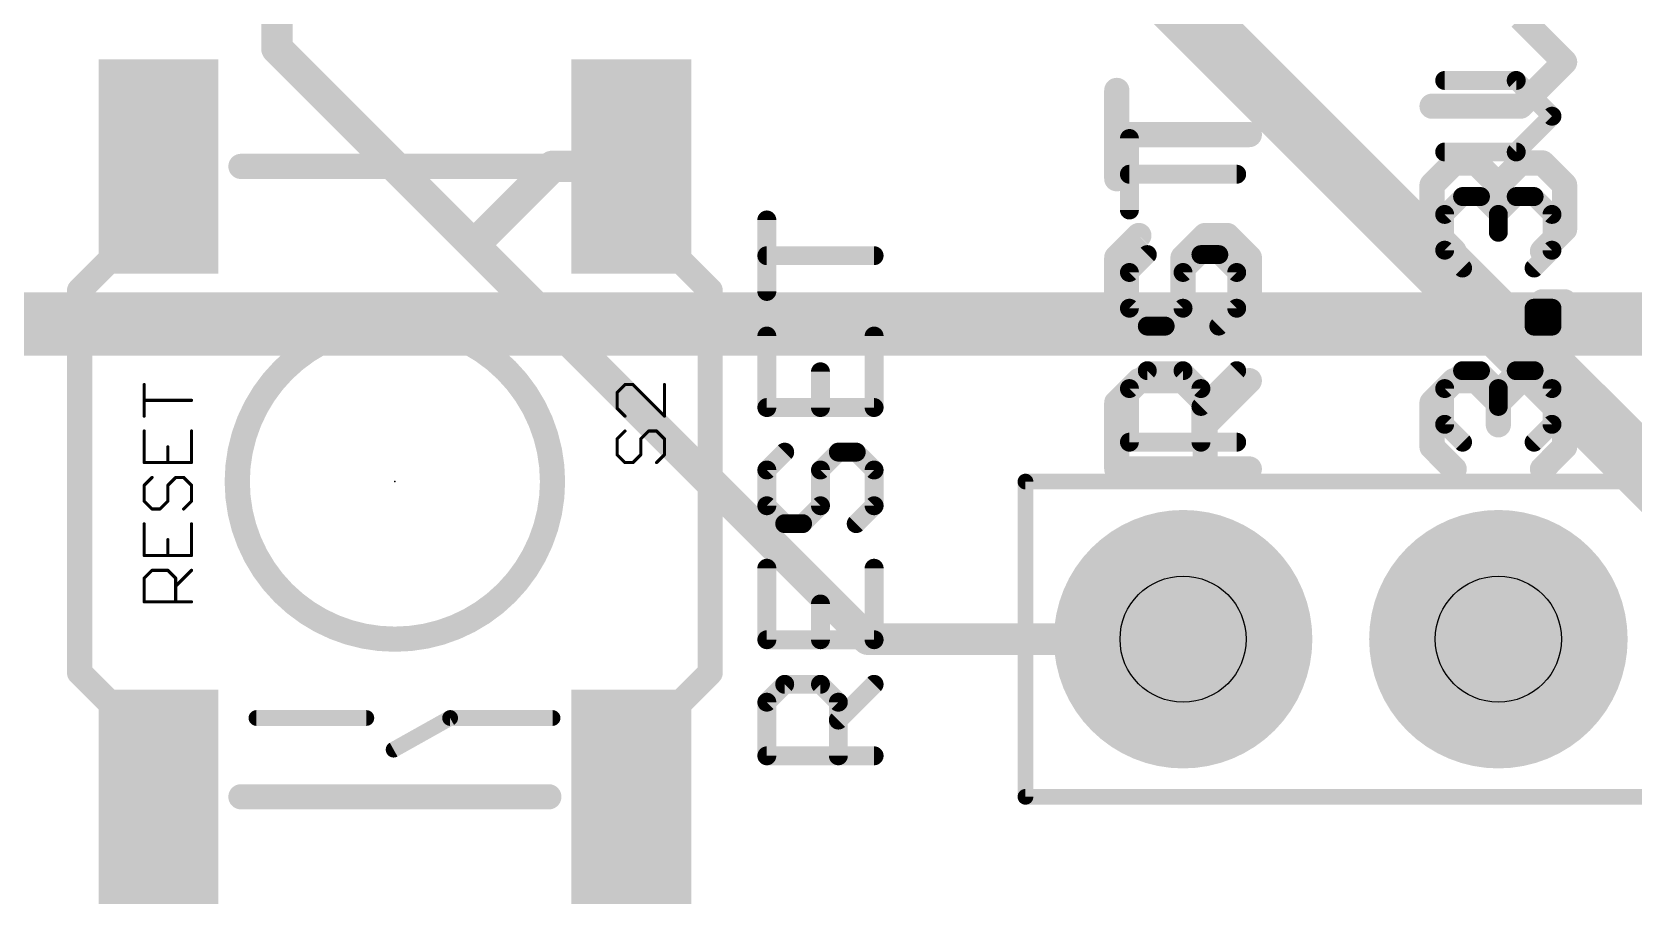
# Model space of a CAD drawing. Extents: x -27 to 80, y -11 to 53.
# Drawn here: x 14.86 to 27.76, y 0.41 to 7.43 of the extents above; entities that cross this region are included whole.
import ezdxf

# ---------------------------------------------------------------- set-up
doc = ezdxf.new("R2010")
doc.units = 0
for name, color, linetype in [('1', 12, 'CONTINUOUS'), ('16', 132, 'CONTINUOUS'), ('17', 110, 'CONTINUOUS'), ('21', 53, 'CONTINUOUS'), ('23', 53, 'CONTINUOUS'), ('25', 253, 'CONTINUOUS'), ('27', 253, 'CONTINUOUS'), ('29', 253, 'CONTINUOUS'), ('30', 253, 'CONTINUOUS'), ('31', 253, 'CONTINUOUS'), ('44', 253, 'CONTINUOUS'), ('51', 53, 'CONTINUOUS')]:
    doc.layers.add(name, color=color, linetype=linetype)

# ---------------------------------------------------------------- blocks, each defined once
blk = doc.blocks.new('RECT')
blk.add_solid([(-0.5, -0.5), (0.5, -0.5), (-0.5, 0.5), (0.5, 0.5)])
blk = doc.blocks.new('ROUNDP')
at = {"const_width": 0.5}
blk.add_lwpolyline([(0, -0.25, 1), (0, 0.25, 1), (0, -0.25)], format="xyb", dxfattribs=at)

msp = doc.modelspace()

# ---------------------------------------------------------------- linework, layer by layer
at = {"layer": '1'}
for points, const_width in [([(22.225, 9.525), (29.21, 2.54)], 0.508), ([(16.83, 7.3), (16.83, 7.89)], 0.254), ([(16.83, 7.3), (18.415, 5.715)], 0.254), ([(18.415, 5.715), (19.05, 6.35)], 0.254), ([(19.05, 6.35), (19.685, 6.35)], 0.254), ([(18.415, 5.715), (21.59, 2.54)], 0.254), ([(21.59, 2.54), (24.13, 2.54)], 0.254)]:
    msp.add_lwpolyline(points, dxfattribs=dict(at, const_width=const_width))
at = {"layer": '1', "const_width": 0.127}
for points in [[(16.8749, 7.3449, 1), (16.7851, 7.2551)], [(16.7665, 7.3, 1), (16.8935, 7.3)], [(19.05, 6.4135, 1), (19.05, 6.2865)], [(19.0949, 6.3051, 1), (19.0051, 6.3949)], [(19.685, 6.2865, 1), (19.685, 6.4135)], [(18.4599, 5.7599, 1), (18.3701, 5.6701)], [(18.3701, 5.7599, 1), (18.4599, 5.6701)], [(18.3701, 5.6701, 1), (18.4599, 5.7599)], [(21.59, 2.6035, 1), (21.59, 2.4765)], [(21.5451, 2.4951, 1), (21.6349, 2.5849)], [(24.13, 2.4765, 1), (24.13, 2.6035)]]:
    msp.add_lwpolyline(points, format="xyb", dxfattribs=at)
at = {"layer": '16', "const_width": 0.508}
msp.add_lwpolyline([(13.97, 5.08), (34.29, 5.08)], dxfattribs=at)
at = {"layer": '21'}
for points, const_width in [([(27.2034, 7.191), (26.8475, 7.5469)], 0.2032), ([(26.8475, 6.8351), (27.2034, 7.191)], 0.2032), ([(23.5957, 6.2504), (23.5957, 6.9622)], 0.2032), ([(26.1357, 6.8351), (26.8475, 6.8351)], 0.2032), ([(24.6634, 6.6063), (23.5957, 6.6063)], 0.2032), ([(26.1357, 6.1996), (26.3136, 6.3775)], 0.2032), ([(26.3136, 6.3775), (26.4916, 6.3775)], 0.2032), ([(26.4916, 6.3775), (26.6695, 6.1996)], 0.2032), ([(26.6695, 6.1996), (26.8475, 6.3775)], 0.2032), ([(26.8475, 6.3775), (27.0255, 6.3775)], 0.2032), ([(27.0255, 6.3775), (27.2034, 6.1996)], 0.2032), ([(16.54, 6.35), (19.05, 6.35)], 0.2032), ([(26.1357, 5.8436), (26.1357, 6.1996)], 0.2032), ([(26.6695, 6.1996), (26.6695, 6.0216)], 0.2032), ([(27.2034, 6.1996), (27.2034, 5.8436)], 0.2032), ([(20.7765, 5.3423), (20.7765, 5.9185)], 0.1524), ([(26.3136, 5.6657), (26.1357, 5.8436)], 0.2032), ([(27.2034, 5.8436), (27.0255, 5.6657)], 0.2032), ([(23.7736, 5.7928), (23.5957, 5.6149)], 0.2032), ([(24.1295, 5.6149), (24.3075, 5.7928)], 0.2032), ([(24.3075, 5.7928), (24.4855, 5.7928)], 0.2032), ([(24.4855, 5.7928), (24.6634, 5.6149)], 0.2032), ([(21.6408, 5.6304), (20.7765, 5.6304)], 0.1524), ([(23.5957, 5.6149), (23.5957, 5.2589)], 0.2032), ([(24.1295, 5.2589), (24.1295, 5.6149)], 0.2032), ([(24.6634, 5.6149), (24.6634, 5.2589)], 0.2032), ([(15.24, 2.27), (15.24, 5.35)], 0.2032), ([(20.32, 5.35), (20.32, 2.27)], 0.2032), ([(23.5957, 5.2589), (23.7736, 5.081)], 0.2032), ([(23.9516, 5.081), (24.1295, 5.2589)], 0.2032), ([(24.6634, 5.2589), (24.4855, 5.081)], 0.2032), ([(27.0255, 5.081), (27.0255, 5.2589)], 0.2032), ([(27.0255, 5.2589), (27.2034, 5.2589)], 0.2032), ([(27.2034, 5.2589), (27.2034, 5.081)], 0.2032), ([(23.7736, 5.081), (23.9516, 5.081)], 0.2032), ([(27.2034, 5.081), (27.0255, 5.081)], 0.2032), ([(20.7765, 4.983), (20.7765, 4.4068)], 0.1524), ([(21.6408, 4.4068), (21.6408, 4.983)], 0.1524), ([(21.2086, 4.4068), (21.2086, 4.6949)], 0.1524), ([(23.5957, 4.4455), (23.7736, 4.6234)], 0.2032), ([(23.7736, 4.6234), (24.1295, 4.6234)], 0.2032), ([(24.1295, 4.6234), (24.3075, 4.4455)], 0.2032), ([(24.3075, 4.2675), (24.6634, 4.6234)], 0.2032), ([(26.1357, 4.4455), (26.3136, 4.6234)], 0.2032), ([(26.3136, 4.6234), (26.4916, 4.6234)], 0.2032), ([(26.4916, 4.6234), (26.6695, 4.4455)], 0.2032), ([(26.6695, 4.4455), (26.8475, 4.6234)], 0.2032), ([(26.8475, 4.6234), (27.0255, 4.6234)], 0.2032), ([(27.0255, 4.6234), (27.2034, 4.4455)], 0.2032), ([(23.5957, 3.9116), (23.5957, 4.4455)], 0.2032), ([(24.3075, 4.4455), (24.3075, 3.9116)], 0.2032), ([(26.1357, 4.0896), (26.1357, 4.4455)], 0.2032), ([(26.6695, 4.4455), (26.6695, 4.2675)], 0.2032), ([(27.2034, 4.4455), (27.2034, 4.0896)], 0.2032), ([(20.7765, 4.4068), (21.6408, 4.4068)], 0.1524), ([(26.3136, 3.9116), (26.1357, 4.0896)], 0.2032), ([(27.2034, 4.0896), (27.0255, 3.9116)], 0.2032), ([(20.9205, 4.0475), (20.7765, 3.9034)], 0.1524), ([(21.2086, 3.9034), (21.3527, 4.0475)], 0.1524), ([(21.3527, 4.0475), (21.4967, 4.0475)], 0.1524), ([(21.4967, 4.0475), (21.6408, 3.9034)], 0.1524), ([(24.6634, 3.9116), (23.5957, 3.9116)], 0.2032), ([(20.7765, 3.9034), (20.7765, 3.6153)], 0.1524), ([(21.2086, 3.6153), (21.2086, 3.9034)], 0.1524), ([(21.6408, 3.9034), (21.6408, 3.6153)], 0.1524), ([(20.7765, 3.6153), (20.9205, 3.4712)], 0.1524), ([(21.0646, 3.4712), (21.2086, 3.6153)], 0.1524), ([(21.6408, 3.6153), (21.4967, 3.4712)], 0.1524), ([(20.9205, 3.4712), (21.0646, 3.4712)], 0.1524), ([(20.7765, 3.1119), (20.7765, 2.5357)], 0.1524), ([(21.6408, 2.5357), (21.6408, 3.1119)], 0.1524), ([(21.2086, 2.5357), (21.2086, 2.8238)], 0.1524), ([(20.7765, 2.5357), (21.6408, 2.5357)], 0.1524), ([(20.7765, 2.0324), (20.9205, 2.1764)], 0.1524), ([(20.9205, 2.1764), (21.2086, 2.1764)], 0.1524), ([(21.2086, 2.1764), (21.3527, 2.0324)], 0.1524), ([(21.3527, 1.8883), (21.6408, 2.1764)], 0.1524), ([(20.7765, 1.6002), (20.7765, 2.0324)], 0.1524), ([(21.3527, 2.0324), (21.3527, 1.6002)], 0.1524), ([(21.6408, 1.6002), (20.7765, 1.6002)], 0.1524), ([(19.02, 1.27), (16.54, 1.27)], 0.2032)]:
    msp.add_lwpolyline(points, dxfattribs=dict(at, const_width=const_width))
for points, const_width in [([(27.2393, 7.1551, 1), (27.1675, 7.2269)], 0.1016), ([(27.1675, 7.1551, 1), (27.2393, 7.2269)], 0.1016), ([(23.6465, 6.9622, 1), (23.5449, 6.9622)], 0.1016), ([(26.1357, 6.8859, 1), (26.1357, 6.7843)], 0.1016), ([(26.8116, 6.871, 1), (26.8834, 6.7992)], 0.1016), ([(26.8475, 6.7843, 1), (26.8475, 6.8859)], 0.1016), ([(23.5957, 6.6571, 1), (23.5957, 6.5555)], 0.1016), ([(24.6634, 6.5555, 1), (24.6634, 6.6571)], 0.1016), ([(26.3136, 6.4283, 1), (26.3136, 6.3267)], 0.1016), ([(26.3496, 6.3416, 1), (26.2777, 6.4134)], 0.1016), ([(26.5275, 6.4134, 1), (26.4557, 6.3416)], 0.1016), ([(26.4916, 6.3267, 1), (26.4916, 6.4283)], 0.1016), ([(26.8475, 6.4283, 1), (26.8475, 6.3267)], 0.1016), ([(26.8834, 6.3416, 1), (26.8116, 6.4134)], 0.1016), ([(27.0614, 6.4134, 1), (26.9895, 6.3416)], 0.1016), ([(27.0255, 6.3267, 1), (27.0255, 6.4283)], 0.1016), ([(16.54, 6.4008, 1), (16.54, 6.2992)], 0.1016), ([(19.05, 6.2992, 1), (19.05, 6.4008)], 0.1016), ([(23.5449, 6.2504, 1), (23.6465, 6.2504)], 0.1016), ([(26.1865, 6.1996, 1), (26.0849, 6.1996)], 0.1016), ([(26.0998, 6.2355, 1), (26.1716, 6.1636)], 0.1016), ([(26.7203, 6.1996, 1), (26.6187, 6.1996)], 0.1016), ([(26.6336, 6.2355, 1), (26.7055, 6.1636)], 0.1016), ([(26.6336, 6.1636, 1), (26.7055, 6.2355)], 0.1016), ([(27.2542, 6.1996, 1), (27.1526, 6.1996)], 0.1016), ([(27.1675, 6.1636, 1), (27.2393, 6.2355)], 0.1016), ([(26.6187, 6.0216, 1), (26.7203, 6.0216)], 0.1016), ([(20.8146, 5.9185, 1), (20.7384, 5.9185)], 0.0762), ([(26.1716, 5.8796, 1), (26.0998, 5.8077)], 0.1016), ([(27.2393, 5.8077, 1), (27.1675, 5.8796)], 0.1016), ([(23.8096, 5.7569, 1), (23.7377, 5.8287)], 0.1016), ([(24.3075, 5.8436, 1), (24.3075, 5.742)], 0.1016), ([(24.3434, 5.7569, 1), (24.2716, 5.8287)], 0.1016), ([(24.5214, 5.8287, 1), (24.4495, 5.7569)], 0.1016), ([(24.4855, 5.742, 1), (24.4855, 5.8436)], 0.1016), ([(26.0849, 5.8436, 1), (26.1865, 5.8436)], 0.1016), ([(27.1526, 5.8436, 1), (27.2542, 5.8436)], 0.1016), ([(20.7765, 5.6685, 1), (20.7765, 5.5923)], 0.0762), ([(21.6408, 5.5923, 1), (21.6408, 5.6685)], 0.0762), ([(23.6465, 5.6149, 1), (23.5449, 5.6149)], 0.1016), ([(23.5598, 5.6508, 1), (23.6316, 5.5789)], 0.1016), ([(24.1803, 5.6149, 1), (24.0787, 5.6149)], 0.1016), ([(24.0936, 5.6508, 1), (24.1655, 5.5789)], 0.1016), ([(24.7142, 5.6149, 1), (24.6126, 5.6149)], 0.1016), ([(24.6275, 5.5789, 1), (24.6993, 5.6508)], 0.1016), ([(26.2777, 5.6298, 1), (26.3496, 5.7016)], 0.1016), ([(26.9895, 5.7016, 1), (27.0614, 5.6298)], 0.1016), ([(15.2908, 5.35, 1), (15.1892, 5.35)], 0.1016), ([(20.3708, 5.35, 1), (20.2692, 5.35)], 0.1016), ([(20.7384, 5.3423, 1), (20.8146, 5.3423)], 0.0762), ([(23.6316, 5.2949, 1), (23.5598, 5.223)], 0.1016), ([(23.5449, 5.2589, 1), (23.6465, 5.2589)], 0.1016), ([(24.0787, 5.2589, 1), (24.1803, 5.2589)], 0.1016), ([(24.1655, 5.223, 1), (24.0936, 5.2949)], 0.1016), ([(24.6126, 5.2589, 1), (24.7142, 5.2589)], 0.1016), ([(24.6993, 5.223, 1), (24.6275, 5.2949)], 0.1016), ([(27.0763, 5.2589, 1), (26.9747, 5.2589)], 0.1016), ([(27.0255, 5.3097, 1), (27.0255, 5.2081)], 0.1016), ([(27.2542, 5.2589, 1), (27.1526, 5.2589)], 0.1016), ([(27.2034, 5.2081, 1), (27.2034, 5.3097)], 0.1016), ([(17.78, 2.54, 1), (17.78, 5.08, 1), (17.78, 2.54)], 0.2032), ([(23.7736, 5.1318, 1), (23.7736, 5.0302)], 0.1016), ([(23.7377, 5.0451, 1), (23.8096, 5.1169)], 0.1016), ([(23.9157, 5.1169, 1), (23.9875, 5.0451)], 0.1016), ([(23.9516, 5.0302, 1), (23.9516, 5.1318)], 0.1016), ([(24.4495, 5.1169, 1), (24.5214, 5.0451)], 0.1016), ([(27.0255, 5.1318, 1), (27.0255, 5.0302)], 0.1016), ([(27.2034, 5.0302, 1), (27.2034, 5.1318)], 0.1016), ([(20.8146, 4.983, 1), (20.7384, 4.983)], 0.0762), ([(21.6789, 4.983, 1), (21.6027, 4.983)], 0.0762), ([(26.9747, 5.081, 1), (27.0763, 5.081)], 0.1016), ([(27.1526, 5.081, 1), (27.2542, 5.081)], 0.1016), ([(21.2467, 4.6949, 1), (21.1705, 4.6949)], 0.0762), ([(23.7736, 4.6742, 1), (23.7736, 4.5726)], 0.1016), ([(23.8096, 4.5875, 1), (23.7377, 4.6593)], 0.1016), ([(24.1655, 4.6593, 1), (24.0936, 4.5875)], 0.1016), ([(24.1295, 4.5726, 1), (24.1295, 4.6742)], 0.1016), ([(24.6993, 4.5875, 1), (24.6275, 4.6593)], 0.1016), ([(26.3136, 4.6742, 1), (26.3136, 4.5726)], 0.1016), ([(26.3496, 4.5875, 1), (26.2777, 4.6593)], 0.1016), ([(26.5275, 4.6593, 1), (26.4557, 4.5875)], 0.1016), ([(26.4916, 4.5726, 1), (26.4916, 4.6742)], 0.1016), ([(26.8475, 4.6742, 1), (26.8475, 4.5726)], 0.1016), ([(26.8834, 4.5875, 1), (26.8116, 4.6593)], 0.1016), ([(27.0614, 4.6593, 1), (26.9895, 4.5875)], 0.1016), ([(27.0255, 4.5726, 1), (27.0255, 4.6742)], 0.1016), ([(23.6465, 4.4455, 1), (23.5449, 4.4455)], 0.1016), ([(23.5598, 4.4814, 1), (23.6316, 4.4095)], 0.1016), ([(24.3583, 4.4455, 1), (24.2567, 4.4455)], 0.1016), ([(24.2716, 4.4095, 1), (24.3434, 4.4814)], 0.1016), ([(26.1865, 4.4455, 1), (26.0849, 4.4455)], 0.1016), ([(26.0998, 4.4814, 1), (26.1716, 4.4095)], 0.1016), ([(26.7203, 4.4455, 1), (26.6187, 4.4455)], 0.1016), ([(26.6336, 4.4814, 1), (26.7055, 4.4095)], 0.1016), ([(26.6336, 4.4095, 1), (26.7055, 4.4814)], 0.1016), ([(27.2542, 4.4455, 1), (27.1526, 4.4455)], 0.1016), ([(27.1675, 4.4095, 1), (27.2393, 4.4814)], 0.1016), ([(20.7765, 4.4449, 1), (20.7765, 4.3687)], 0.0762), ([(20.7384, 4.4068, 1), (20.8146, 4.4068)], 0.0762), ([(21.1705, 4.4068, 1), (21.2467, 4.4068)], 0.0762), ([(21.6027, 4.4068, 1), (21.6789, 4.4068)], 0.0762), ([(21.6408, 4.3687, 1), (21.6408, 4.4449)], 0.0762), ([(24.2716, 4.3034, 1), (24.3434, 4.2316)], 0.1016), ([(26.6187, 4.2675, 1), (26.7203, 4.2675)], 0.1016), ([(26.1716, 4.1255, 1), (26.0998, 4.0536)], 0.1016), ([(26.0849, 4.0896, 1), (26.1865, 4.0896)], 0.1016), ([(27.1526, 4.0896, 1), (27.2542, 4.0896)], 0.1016), ([(27.2393, 4.0536, 1), (27.1675, 4.1255)], 0.1016), ([(20.9475, 4.0205, 1), (20.8936, 4.0744)], 0.0762), ([(21.3527, 4.0856, 1), (21.3527, 4.0094)], 0.0762), ([(21.3796, 4.0205, 1), (21.3257, 4.0744)], 0.0762), ([(21.5237, 4.0744, 1), (21.4698, 4.0205)], 0.0762), ([(21.4967, 4.0094, 1), (21.4967, 4.0856)], 0.0762), ([(23.5957, 3.9624, 1), (23.5957, 3.8608)], 0.1016), ([(24.6634, 3.8608, 1), (24.6634, 3.9624)], 0.1016), ([(20.8146, 3.9034, 1), (20.7384, 3.9034)], 0.0762), ([(20.7495, 3.9303, 1), (20.8034, 3.8765)], 0.0762), ([(21.2467, 3.9034, 1), (21.1705, 3.9034)], 0.0762), ([(21.1817, 3.9303, 1), (21.2356, 3.8765)], 0.0762), ([(21.6789, 3.9034, 1), (21.6027, 3.9034)], 0.0762), ([(21.6139, 3.8765, 1), (21.6677, 3.9303)], 0.0762), ([(23.5449, 3.9116, 1), (23.6465, 3.9116)], 0.1016), ([(24.2567, 3.9116, 1), (24.3583, 3.9116)], 0.1016), ([(26.2777, 3.8757, 1), (26.3496, 3.9475)], 0.1016), ([(26.9895, 3.9475, 1), (27.0614, 3.8757)], 0.1016), ([(20.8034, 3.6422, 1), (20.7495, 3.5884)], 0.0762), ([(20.7384, 3.6153, 1), (20.8146, 3.6153)], 0.0762), ([(21.1705, 3.6153, 1), (21.2467, 3.6153)], 0.0762), ([(21.2356, 3.5884, 1), (21.1817, 3.6422)], 0.0762), ([(21.6027, 3.6153, 1), (21.6789, 3.6153)], 0.0762), ([(21.6677, 3.5884, 1), (21.6139, 3.6422)], 0.0762), ([(20.9205, 3.5093, 1), (20.9205, 3.4331)], 0.0762), ([(20.8936, 3.4443, 1), (20.9475, 3.4982)], 0.0762), ([(21.0376, 3.4982, 1), (21.0915, 3.4443)], 0.0762), ([(21.0646, 3.4331, 1), (21.0646, 3.5093)], 0.0762), ([(21.4698, 3.4982, 1), (21.5237, 3.4443)], 0.0762), ([(20.8146, 3.1119, 1), (20.7384, 3.1119)], 0.0762), ([(21.6789, 3.1119, 1), (21.6027, 3.1119)], 0.0762), ([(21.2467, 2.8238, 1), (21.1705, 2.8238)], 0.0762), ([(20.7765, 2.5738, 1), (20.7765, 2.4976)], 0.0762), ([(21.6408, 2.4976, 1), (21.6408, 2.5738)], 0.0762), ([(20.7384, 2.5357, 1), (20.8146, 2.5357)], 0.0762), ([(21.1705, 2.5357, 1), (21.2467, 2.5357)], 0.0762), ([(21.6027, 2.5357, 1), (21.6789, 2.5357)], 0.0762), ([(15.1892, 2.27, 1), (15.2908, 2.27)], 0.1016), ([(20.2692, 2.27, 1), (20.3708, 2.27)], 0.1016), ([(20.9205, 2.2145, 1), (20.9205, 2.1383)], 0.0762), ([(20.9475, 2.1495, 1), (20.8936, 2.2034)], 0.0762), ([(21.2356, 2.2034, 1), (21.1817, 2.1495)], 0.0762), ([(21.2086, 2.1383, 1), (21.2086, 2.2145)], 0.0762), ([(21.6677, 2.1495, 1), (21.6139, 2.2034)], 0.0762), ([(20.7495, 2.0593, 1), (20.8034, 2.0054)], 0.0762), ([(20.8146, 2.0324, 1), (20.7384, 2.0324)], 0.0762), ([(21.3908, 2.0324, 1), (21.3146, 2.0324)], 0.0762), ([(21.3257, 2.0054, 1), (21.3796, 2.0593)], 0.0762), ([(21.3257, 1.9153, 1), (21.3796, 1.8614)], 0.0762), ([(20.7765, 1.6383, 1), (20.7765, 1.5621)], 0.0762), ([(20.7384, 1.6002, 1), (20.8146, 1.6002)], 0.0762), ([(21.3146, 1.6002, 1), (21.3908, 1.6002)], 0.0762), ([(21.6408, 1.5621, 1), (21.6408, 1.6383)], 0.0762), ([(16.54, 1.3208, 1), (16.54, 1.2192)], 0.1016), ([(19.02, 1.2192, 1), (19.02, 1.3208)], 0.1016)]:
    msp.add_lwpolyline(points, format="xyb", dxfattribs=dict(at, const_width=const_width))
at = {"layer": '23'}
msp.add_point((17.78, 3.81), dxfattribs=at)
at = {"layer": '25', "const_width": 0.0127}
for points in [[(19.5767, 4.5282, 1), (19.564, 4.5282)], [(19.5659, 4.5326, 1), (19.5749, 4.5237)], [(19.6339, 4.5981, 1), (19.6339, 4.5854)], [(19.6384, 4.5872, 1), (19.6294, 4.5962)], [(19.702, 4.5962, 1), (19.693, 4.5872)], [(19.6975, 4.5854, 1), (19.6975, 4.5981)], [(19.9581, 4.5917, 1), (19.9454, 4.5917)], [(19.564, 4.401, 1), (19.5767, 4.401)], [(19.5749, 4.4055, 1), (19.5659, 4.3966)], [(19.6294, 4.333, 1), (19.6384, 4.342)], [(19.9454, 4.3375, 1), (19.9581, 4.3375)], [(19.9472, 4.333, 1), (19.9562, 4.342)], [(19.5767, 4.1539, 1), (19.564, 4.1539)], [(19.5659, 4.1584, 1), (19.5749, 4.1495)], [(19.6384, 4.213, 1), (19.6294, 4.222)], [(19.7674, 4.1539, 1), (19.7547, 4.1539)], [(19.7565, 4.1584, 1), (19.7655, 4.1495)], [(19.8246, 4.2239, 1), (19.8246, 4.2111)], [(19.8291, 4.213, 1), (19.8201, 4.222)], [(19.8926, 4.222, 1), (19.8837, 4.213)], [(19.8881, 4.2111, 1), (19.8881, 4.2239)], [(19.9581, 4.1539, 1), (19.9454, 4.1539)], [(19.9472, 4.1495, 1), (19.9562, 4.1584)], [(19.564, 4.0268, 1), (19.5767, 4.0268)], [(19.5749, 4.0313, 1), (19.5659, 4.0223)], [(19.7547, 4.0268, 1), (19.7674, 4.0268)], [(19.7655, 4.0223, 1), (19.7565, 4.0313)], [(19.9454, 4.0268, 1), (19.9581, 4.0268)], [(19.9562, 4.0223, 1), (19.9472, 4.0313)], [(19.6339, 3.9696, 1), (19.6339, 3.9569)], [(19.6294, 3.9588, 1), (19.6384, 3.9678)], [(19.693, 3.9678, 1), (19.702, 3.9588)], [(19.6975, 3.9569, 1), (19.6975, 3.9696)], [(19.8837, 3.9678, 1), (19.8926, 3.9588)]]:
    msp.add_lwpolyline(points, format="xyb", dxfattribs=at)
at = {"layer": '25', "const_width": 0.0254}
for points in [[(19.6339, 4.5917), (19.5704, 4.5282)], [(19.5704, 4.5282), (19.5704, 4.401)], [(19.6975, 4.5917), (19.6339, 4.5917)], [(19.9517, 4.3375), (19.6975, 4.5917)], [(19.9517, 4.5917), (19.9517, 4.3375)], [(19.5704, 4.401), (19.6339, 4.3375)], [(19.6339, 4.2175), (19.5704, 4.1539)], [(19.5704, 4.1539), (19.5704, 4.0268)], [(19.761, 4.1539), (19.8246, 4.2175)], [(19.761, 4.0268), (19.761, 4.1539)], [(19.8246, 4.2175), (19.8881, 4.2175)], [(19.8881, 4.2175), (19.9517, 4.1539)], [(19.9517, 4.1539), (19.9517, 4.0268)], [(19.5704, 4.0268), (19.6339, 3.9633)], [(19.6975, 3.9633), (19.761, 4.0268)], [(19.9517, 4.0268), (19.8881, 3.9633)], [(19.6339, 3.9633), (19.6975, 3.9633)]]:
    msp.add_lwpolyline(points, dxfattribs=at)
at = {"layer": '27', "const_width": 0.0127}
for points in [[(15.7667, 4.5917, 1), (15.754, 4.5917)], [(15.7604, 4.4709, 1), (15.7604, 4.4582)], [(16.1417, 4.4582, 1), (16.1417, 4.4709)], [(15.754, 4.3375, 1), (15.7667, 4.3375)], [(15.7667, 4.2175, 1), (15.754, 4.2175)], [(16.1481, 4.2175, 1), (16.1353, 4.2175)], [(15.9574, 4.0904, 1), (15.9447, 4.0904)], [(15.754, 3.9633, 1), (15.7667, 3.9633)], [(15.7604, 3.9696, 1), (15.7604, 3.9569)], [(15.9447, 3.9633, 1), (15.9574, 3.9633)], [(16.1353, 3.9633, 1), (16.1481, 3.9633)], [(16.1417, 3.9569, 1), (16.1417, 3.9696)], [(15.7667, 3.7797, 1), (15.754, 3.7797)], [(15.7559, 3.7842, 1), (15.7649, 3.7752)], [(15.8284, 3.8388, 1), (15.8194, 3.8478)], [(15.9574, 3.7797, 1), (15.9447, 3.7797)], [(15.9465, 3.7842, 1), (15.9555, 3.7752)], [(16.0146, 3.8496, 1), (16.0146, 3.8369)], [(16.0191, 3.8388, 1), (16.0101, 3.8478)], [(16.0826, 3.8478, 1), (16.0737, 3.8388)], [(16.0781, 3.8369, 1), (16.0781, 3.8496)], [(16.1481, 3.7797, 1), (16.1353, 3.7797)], [(16.1372, 3.7752, 1), (16.1462, 3.7842)], [(15.754, 3.6526, 1), (15.7667, 3.6526)], [(15.7649, 3.6571, 1), (15.7559, 3.6481)], [(15.9447, 3.6526, 1), (15.9574, 3.6526)], [(15.9555, 3.6481, 1), (15.9465, 3.6571)], [(16.1353, 3.6526, 1), (16.1481, 3.6526)], [(16.1462, 3.6481, 1), (16.1372, 3.6571)], [(15.8239, 3.5954, 1), (15.8239, 3.5827)], [(15.8194, 3.5846, 1), (15.8284, 3.5936)], [(15.883, 3.5936, 1), (15.892, 3.5846)], [(15.8875, 3.5827, 1), (15.8875, 3.5954)], [(16.0737, 3.5936, 1), (16.0826, 3.5846)], [(15.7667, 3.4691, 1), (15.754, 3.4691)], [(16.1481, 3.4691, 1), (16.1353, 3.4691)], [(15.7604, 3.2212, 1), (15.7604, 3.2085)], [(15.9574, 3.342, 1), (15.9447, 3.342)], [(16.1417, 3.2085, 1), (16.1417, 3.2212)], [(15.754, 3.2149, 1), (15.7667, 3.2149)], [(15.8239, 3.1012, 1), (15.8239, 3.0885)], [(15.8284, 3.0904, 1), (15.8194, 3.0994)], [(15.9447, 3.2149, 1), (15.9574, 3.2149)], [(15.9555, 3.0994, 1), (15.9465, 3.0904)], [(15.951, 3.0885, 1), (15.951, 3.1012)], [(16.1353, 3.2149, 1), (16.1481, 3.2149)], [(16.1462, 3.0904, 1), (16.1372, 3.0994)], [(15.7667, 3.0313, 1), (15.754, 3.0313)], [(15.7559, 3.0358, 1), (15.7649, 3.0268)], [(16.0209, 3.0313, 1), (16.0082, 3.0313)], [(16.0101, 2.9723, 1), (16.0191, 2.9633)], [(16.0101, 3.0268, 1), (16.0191, 3.0358)], [(15.754, 2.8407, 1), (15.7667, 2.8407)], [(15.7604, 2.847, 1), (15.7604, 2.8343)], [(16.0082, 2.8407, 1), (16.0209, 2.8407)], [(16.1417, 2.8343, 1), (16.1417, 2.847)]]:
    msp.add_lwpolyline(points, format="xyb", dxfattribs=at)
at = {"layer": '27', "const_width": 0.0254}
for points in [[(15.7604, 4.3375), (15.7604, 4.5917)], [(16.1417, 4.4646), (15.7604, 4.4646)], [(15.7604, 4.2175), (15.7604, 3.9633)], [(16.1417, 3.9633), (16.1417, 4.2175)], [(15.951, 3.9633), (15.951, 4.0904)], [(15.7604, 3.9633), (16.1417, 3.9633)], [(15.8239, 3.8433), (15.7604, 3.7797)], [(15.7604, 3.7797), (15.7604, 3.6526)], [(15.951, 3.7797), (16.0146, 3.8433)], [(15.951, 3.6526), (15.951, 3.7797)], [(16.0146, 3.8433), (16.0781, 3.8433)], [(16.0781, 3.8433), (16.1417, 3.7797)], [(16.1417, 3.7797), (16.1417, 3.6526)], [(15.7604, 3.6526), (15.8239, 3.5891)], [(15.8875, 3.5891), (15.951, 3.6526)], [(16.1417, 3.6526), (16.0781, 3.5891)], [(15.8239, 3.5891), (15.8875, 3.5891)], [(15.7604, 3.4691), (15.7604, 3.2149)], [(16.1417, 3.2149), (16.1417, 3.4691)], [(15.7604, 3.2149), (16.1417, 3.2149)], [(15.951, 3.2149), (15.951, 3.342)], [(15.7604, 3.0313), (15.8239, 3.0949)], [(15.8239, 3.0949), (15.951, 3.0949)], [(15.951, 3.0949), (16.0146, 3.0313)], [(16.0146, 2.9678), (16.1417, 3.0949)], [(15.7604, 2.8407), (15.7604, 3.0313)], [(16.0146, 3.0313), (16.0146, 2.8407)], [(16.1417, 2.8407), (15.7604, 2.8407)]]:
    msp.add_lwpolyline(points, dxfattribs=at)
at = {"layer": '44'}
for centre in [(24.13, 2.54), (26.67, 2.54)]:
    msp.add_circle(centre, 0.508, dxfattribs=at)
at = {"layer": '51'}
for points, const_width in [([(26.8137, 7.0425), (26.2375, 7.0425)], 0.1524), ([(27.1018, 6.7544), (26.8137, 7.0425)], 0.1524), ([(26.8137, 6.4663), (27.1018, 6.7544)], 0.1524), ([(23.6975, 5.9985), (23.6975, 6.5748)], 0.1524), ([(26.2375, 6.4663), (26.8137, 6.4663)], 0.1524), ([(15.24, 5.35), (16.24, 6.35)], 0.2032), ([(19.32, 6.35), (20.32, 5.35)], 0.2032), ([(24.5618, 6.2867), (23.6975, 6.2867)], 0.1524), ([(26.2375, 5.9629), (26.3815, 6.107)], 0.1524), ([(26.3815, 6.107), (26.5256, 6.107)], 0.1524), ([(26.5256, 6.107), (26.6696, 5.9629)], 0.1524), ([(26.6696, 5.9629), (26.8137, 6.107)], 0.1524), ([(26.8137, 6.107), (26.9577, 6.107)], 0.1524), ([(26.9577, 6.107), (27.1018, 5.9629)], 0.1524), ([(26.2375, 5.6748), (26.2375, 5.9629)], 0.1524), ([(26.6696, 5.9629), (26.6696, 5.8189)], 0.1524), ([(27.1018, 5.9629), (27.1018, 5.6748)], 0.1524), ([(23.8415, 5.6392), (23.6975, 5.4952)], 0.1524), ([(24.1296, 5.4952), (24.2737, 5.6392)], 0.1524), ([(24.2737, 5.6392), (24.4177, 5.6392)], 0.1524), ([(24.4177, 5.6392), (24.5618, 5.4952)], 0.1524), ([(26.3815, 5.5308), (26.2375, 5.6748)], 0.1524), ([(27.1018, 5.6748), (26.9577, 5.5308)], 0.1524), ([(23.6975, 5.4952), (23.6975, 5.2071)], 0.1524), ([(24.1296, 5.2071), (24.1296, 5.4952)], 0.1524), ([(24.5618, 5.4952), (24.5618, 5.2071)], 0.1524), ([(23.6975, 5.2071), (23.8415, 5.063)], 0.1524), ([(23.9856, 5.063), (24.1296, 5.2071)], 0.1524), ([(24.5618, 5.2071), (24.4177, 5.063)], 0.1524), ([(26.9577, 5.063), (26.9577, 5.2071)], 0.1524), ([(26.9577, 5.2071), (27.1018, 5.2071)], 0.1524), ([(27.1018, 5.2071), (27.1018, 5.063)], 0.1524), ([(23.8415, 5.063), (23.9856, 5.063)], 0.1524), ([(27.1018, 5.063), (26.9577, 5.063)], 0.1524), ([(23.6975, 4.5597), (23.8415, 4.7037)], 0.1524), ([(23.8415, 4.7037), (24.1296, 4.7037)], 0.1524), ([(24.1296, 4.7037), (24.2737, 4.5597)], 0.1524), ([(24.2737, 4.4156), (24.5618, 4.7037)], 0.1524), ([(26.2375, 4.5597), (26.3815, 4.7037)], 0.1524), ([(26.3815, 4.7037), (26.5256, 4.7037)], 0.1524), ([(26.5256, 4.7037), (26.6696, 4.5597)], 0.1524), ([(26.6696, 4.5597), (26.8137, 4.7037)], 0.1524), ([(26.8137, 4.7037), (26.9577, 4.7037)], 0.1524), ([(26.9577, 4.7037), (27.1018, 4.5597)], 0.1524), ([(23.6975, 4.1275), (23.6975, 4.5597)], 0.1524), ([(24.2737, 4.5597), (24.2737, 4.1275)], 0.1524), ([(26.2375, 4.2716), (26.2375, 4.5597)], 0.1524), ([(26.6696, 4.5597), (26.6696, 4.4156)], 0.1524), ([(27.1018, 4.5597), (27.1018, 4.2716)], 0.1524), ([(26.3815, 4.1275), (26.2375, 4.2716)], 0.1524), ([(27.1018, 4.2716), (26.9577, 4.1275)], 0.1524), ([(24.5618, 4.1275), (23.6975, 4.1275)], 0.1524), ([(22.86, 1.27), (22.86, 3.81)], 0.127), ([(22.86, 3.81), (38.1, 3.81)], 0.127), ([(16.24, 1.27), (15.24, 2.27)], 0.2032), ([(20.32, 2.27), (19.32, 1.27)], 0.2032), ([(17.55, 1.905), (16.665, 1.905)], 0.127), ([(18.225, 1.905), (17.77, 1.65)], 0.127), ([(19.05, 1.905), (18.225, 1.905)], 0.127), ([(38.1, 1.27), (22.86, 1.27)], 0.127)]:
    msp.add_lwpolyline(points, dxfattribs=dict(at, const_width=const_width))
for points, const_width in [([(26.2375, 7.0806, 1), (26.2375, 7.0044)], 0.0762), ([(26.8406, 7.0695, 1), (26.7867, 7.0156)], 0.0762), ([(26.8137, 7.0044, 1), (26.8137, 7.0806)], 0.0762), ([(27.1287, 6.7275, 1), (27.0749, 6.7814)], 0.0762), ([(27.0749, 6.7275, 1), (27.1287, 6.7814)], 0.0762), ([(23.7356, 6.5748, 1), (23.6594, 6.5748)], 0.0762), ([(26.2375, 6.5044, 1), (26.2375, 6.4282)], 0.0762), ([(26.7867, 6.4932, 1), (26.8406, 6.4394)], 0.0762), ([(26.8137, 6.4282, 1), (26.8137, 6.5044)], 0.0762), ([(16.2759, 6.3141, 1), (16.2041, 6.3859)], 0.1016), ([(19.3559, 6.3859, 1), (19.2841, 6.3141)], 0.1016), ([(23.6975, 6.3248, 1), (23.6975, 6.2486)], 0.0762), ([(24.5618, 6.2486, 1), (24.5618, 6.3248)], 0.0762), ([(26.3815, 6.1451, 1), (26.3815, 6.0689)], 0.0762), ([(26.4085, 6.0801, 1), (26.3546, 6.1339)], 0.0762), ([(26.5525, 6.1339, 1), (26.4986, 6.0801)], 0.0762), ([(26.5256, 6.0689, 1), (26.5256, 6.1451)], 0.0762), ([(26.8137, 6.1451, 1), (26.8137, 6.0689)], 0.0762), ([(26.8406, 6.0801, 1), (26.7867, 6.1339)], 0.0762), ([(26.9847, 6.1339, 1), (26.9308, 6.0801)], 0.0762), ([(26.9577, 6.0689, 1), (26.9577, 6.1451)], 0.0762), ([(23.6594, 5.9985, 1), (23.7356, 5.9985)], 0.0762), ([(26.2105, 5.9899, 1), (26.2644, 5.936)], 0.0762), ([(26.2756, 5.9629, 1), (26.1994, 5.9629)], 0.0762), ([(26.7077, 5.9629, 1), (26.6315, 5.9629)], 0.0762), ([(26.6427, 5.9899, 1), (26.6966, 5.936)], 0.0762), ([(26.6427, 5.936, 1), (26.6966, 5.9899)], 0.0762), ([(27.1399, 5.9629, 1), (27.0637, 5.9629)], 0.0762), ([(27.0749, 5.936, 1), (27.1287, 5.9899)], 0.0762), ([(26.6315, 5.8189, 1), (26.7077, 5.8189)], 0.0762), ([(23.8685, 5.6123, 1), (23.8146, 5.6662)], 0.0762), ([(24.2737, 5.6773, 1), (24.2737, 5.6011)], 0.0762), ([(24.3006, 5.6123, 1), (24.2467, 5.6662)], 0.0762), ([(24.4447, 5.6662, 1), (24.3908, 5.6123)], 0.0762), ([(24.4177, 5.6011, 1), (24.4177, 5.6773)], 0.0762), ([(26.2644, 5.7018, 1), (26.2105, 5.6479)], 0.0762), ([(26.1994, 5.6748, 1), (26.2756, 5.6748)], 0.0762), ([(27.0637, 5.6748, 1), (27.1399, 5.6748)], 0.0762), ([(27.1287, 5.6479, 1), (27.0749, 5.7018)], 0.0762), ([(23.6705, 5.5221, 1), (23.7244, 5.4682)], 0.0762), ([(23.7356, 5.4952, 1), (23.6594, 5.4952)], 0.0762), ([(24.1677, 5.4952, 1), (24.0915, 5.4952)], 0.0762), ([(24.1027, 5.5221, 1), (24.1566, 5.4682)], 0.0762), ([(24.5999, 5.4952, 1), (24.5237, 5.4952)], 0.0762), ([(24.5349, 5.4682, 1), (24.5887, 5.5221)], 0.0762), ([(26.3546, 5.5038, 1), (26.4085, 5.5577)], 0.0762), ([(26.9308, 5.5577, 1), (26.9847, 5.5038)], 0.0762), ([(15.2041, 5.3859, 1), (15.2759, 5.3141)], 0.1016), ([(20.2841, 5.3141, 1), (20.3559, 5.3859)], 0.1016), ([(23.7244, 5.234, 1), (23.6705, 5.1801)], 0.0762), ([(23.6594, 5.2071, 1), (23.7356, 5.2071)], 0.0762), ([(24.0915, 5.2071, 1), (24.1677, 5.2071)], 0.0762), ([(24.1566, 5.1801, 1), (24.1027, 5.234)], 0.0762), ([(24.5237, 5.2071, 1), (24.5999, 5.2071)], 0.0762), ([(24.5887, 5.1801, 1), (24.5349, 5.234)], 0.0762), ([(26.9958, 5.2071, 1), (26.9196, 5.2071)], 0.0762), ([(26.9577, 5.2452, 1), (26.9577, 5.169)], 0.0762), ([(27.1399, 5.2071, 1), (27.0637, 5.2071)], 0.0762), ([(27.1018, 5.169, 1), (27.1018, 5.2452)], 0.0762), ([(23.8415, 5.1011, 1), (23.8415, 5.0249)], 0.0762), ([(23.8146, 5.0361, 1), (23.8685, 5.09)], 0.0762), ([(23.9586, 5.09, 1), (24.0125, 5.0361)], 0.0762), ([(23.9856, 5.0249, 1), (23.9856, 5.1011)], 0.0762), ([(24.3908, 5.09, 1), (24.4447, 5.0361)], 0.0762), ([(26.9577, 5.1011, 1), (26.9577, 5.0249)], 0.0762), ([(26.9196, 5.063, 1), (26.9958, 5.063)], 0.0762), ([(27.0637, 5.063, 1), (27.1399, 5.063)], 0.0762), ([(27.1018, 5.0249, 1), (27.1018, 5.1011)], 0.0762), ([(23.8415, 4.7418, 1), (23.8415, 4.6656)], 0.0762), ([(23.8685, 4.6768, 1), (23.8146, 4.7307)], 0.0762), ([(24.1566, 4.7307, 1), (24.1027, 4.6768)], 0.0762), ([(24.1296, 4.6656, 1), (24.1296, 4.7418)], 0.0762), ([(24.5887, 4.6768, 1), (24.5349, 4.7307)], 0.0762), ([(26.3815, 4.7418, 1), (26.3815, 4.6656)], 0.0762), ([(26.4085, 4.6768, 1), (26.3546, 4.7307)], 0.0762), ([(26.5525, 4.7307, 1), (26.4986, 4.6768)], 0.0762), ([(26.5256, 4.6656, 1), (26.5256, 4.7418)], 0.0762), ([(26.8137, 4.7418, 1), (26.8137, 4.6656)], 0.0762), ([(26.8406, 4.6768, 1), (26.7867, 4.7307)], 0.0762), ([(26.9847, 4.7307, 1), (26.9308, 4.6768)], 0.0762), ([(26.9577, 4.6656, 1), (26.9577, 4.7418)], 0.0762), ([(23.6705, 4.5866, 1), (23.7244, 4.5327)], 0.0762), ([(23.7356, 4.5597, 1), (23.6594, 4.5597)], 0.0762), ([(24.3118, 4.5597, 1), (24.2356, 4.5597)], 0.0762), ([(24.2467, 4.5327, 1), (24.3006, 4.5866)], 0.0762), ([(26.2105, 4.5866, 1), (26.2644, 4.5327)], 0.0762), ([(26.2756, 4.5597, 1), (26.1994, 4.5597)], 0.0762), ([(26.7077, 4.5597, 1), (26.6315, 4.5597)], 0.0762), ([(26.6427, 4.5866, 1), (26.6966, 4.5327)], 0.0762), ([(26.6427, 4.5327, 1), (26.6966, 4.5866)], 0.0762), ([(27.1399, 4.5597, 1), (27.0637, 4.5597)], 0.0762), ([(27.0749, 4.5327, 1), (27.1287, 4.5866)], 0.0762), ([(24.2467, 4.4426, 1), (24.3006, 4.3887)], 0.0762), ([(26.6315, 4.4156, 1), (26.7077, 4.4156)], 0.0762), ([(26.2644, 4.2985, 1), (26.2105, 4.2446)], 0.0762), ([(26.1994, 4.2716, 1), (26.2756, 4.2716)], 0.0762), ([(27.0637, 4.2716, 1), (27.1399, 4.2716)], 0.0762), ([(27.1287, 4.2446, 1), (27.0749, 4.2985)], 0.0762), ([(23.6975, 4.1656, 1), (23.6975, 4.0894)], 0.0762), ([(23.6594, 4.1275, 1), (23.7356, 4.1275)], 0.0762), ([(24.2356, 4.1275, 1), (24.3118, 4.1275)], 0.0762), ([(24.5618, 4.0894, 1), (24.5618, 4.1656)], 0.0762), ([(26.3546, 4.1006, 1), (26.4085, 4.1544)], 0.0762), ([(26.9308, 4.1544, 1), (26.9847, 4.1006)], 0.0762), ([(22.86, 3.8418, 1), (22.86, 3.7782)], 0.0635), ([(22.8917, 3.81, 1), (22.8283, 3.81)], 0.0635), ([(15.2759, 2.3059, 1), (15.2041, 2.2341)], 0.1016), ([(20.3559, 2.2341, 1), (20.2841, 2.3059)], 0.1016), ([(16.665, 1.9367, 1), (16.665, 1.8733)], 0.0635), ([(17.55, 1.8733, 1), (17.55, 1.9367)], 0.0635), ([(18.225, 1.9367, 1), (18.225, 1.8733)], 0.0635), ([(18.2405, 1.8773, 1), (18.2095, 1.9327)], 0.0635), ([(19.05, 1.8733, 1), (19.05, 1.9367)], 0.0635), ([(17.7545, 1.6777, 1), (17.7855, 1.6223)], 0.0635), ([(16.2041, 1.2341, 1), (16.2759, 1.3059)], 0.1016), ([(19.2841, 1.3059, 1), (19.3559, 1.2341)], 0.1016), ([(22.86, 1.3017, 1), (22.86, 1.2383)], 0.0635), ([(22.8283, 1.27, 1), (22.8917, 1.27)], 0.0635)]:
    msp.add_lwpolyline(points, format="xyb", dxfattribs=dict(at, const_width=const_width))

# ---------------------------------------------------------------- block references
at = {"layer": '1', "xscale": 0.762, "yscale": 1.524}
for p in [(15.875, 6.35), (19.685, 6.35), (15.875, 1.27), (19.685, 1.27)]:
    msp.add_blockref('RECT', p, dxfattribs=at)
at = {"layer": '17', "xscale": 1.8796, "yscale": 1.8796}
for p in [(24.13, 2.54), (24.13, 2.54), (26.67, 2.54), (26.67, 2.54)]:
    msp.add_blockref('ROUNDP', p, dxfattribs=at)
at = {"layer": '29'}
for name, p, xscale, yscale in [('RECT', (15.875, 6.35), 0.9652, 1.7272), ('RECT', (19.685, 6.35), 0.9652, 1.7272), ('ROUNDP', (24.13, 2.54), 2.0828, 2.0828), ('ROUNDP', (26.67, 2.54), 2.0828, 2.0828), ('RECT', (15.875, 1.27), 0.9652, 1.7272), ('RECT', (19.685, 1.27), 0.9652, 1.7272)]:
    msp.add_blockref(name, p, dxfattribs=dict(at, xscale=xscale, yscale=yscale))
at = {"layer": '30', "xscale": 2.0828, "yscale": 2.0828}
for p in [(24.13, 2.54), (26.67, 2.54)]:
    msp.add_blockref('ROUNDP', p, dxfattribs=at)
at = {"layer": '31', "xscale": 0.762, "yscale": 1.524}
for p in [(15.875, 6.35), (19.685, 6.35), (15.875, 1.27), (19.685, 1.27)]:
    msp.add_blockref('RECT', p, dxfattribs=at)

doc.saveas('drawing.dxf')
